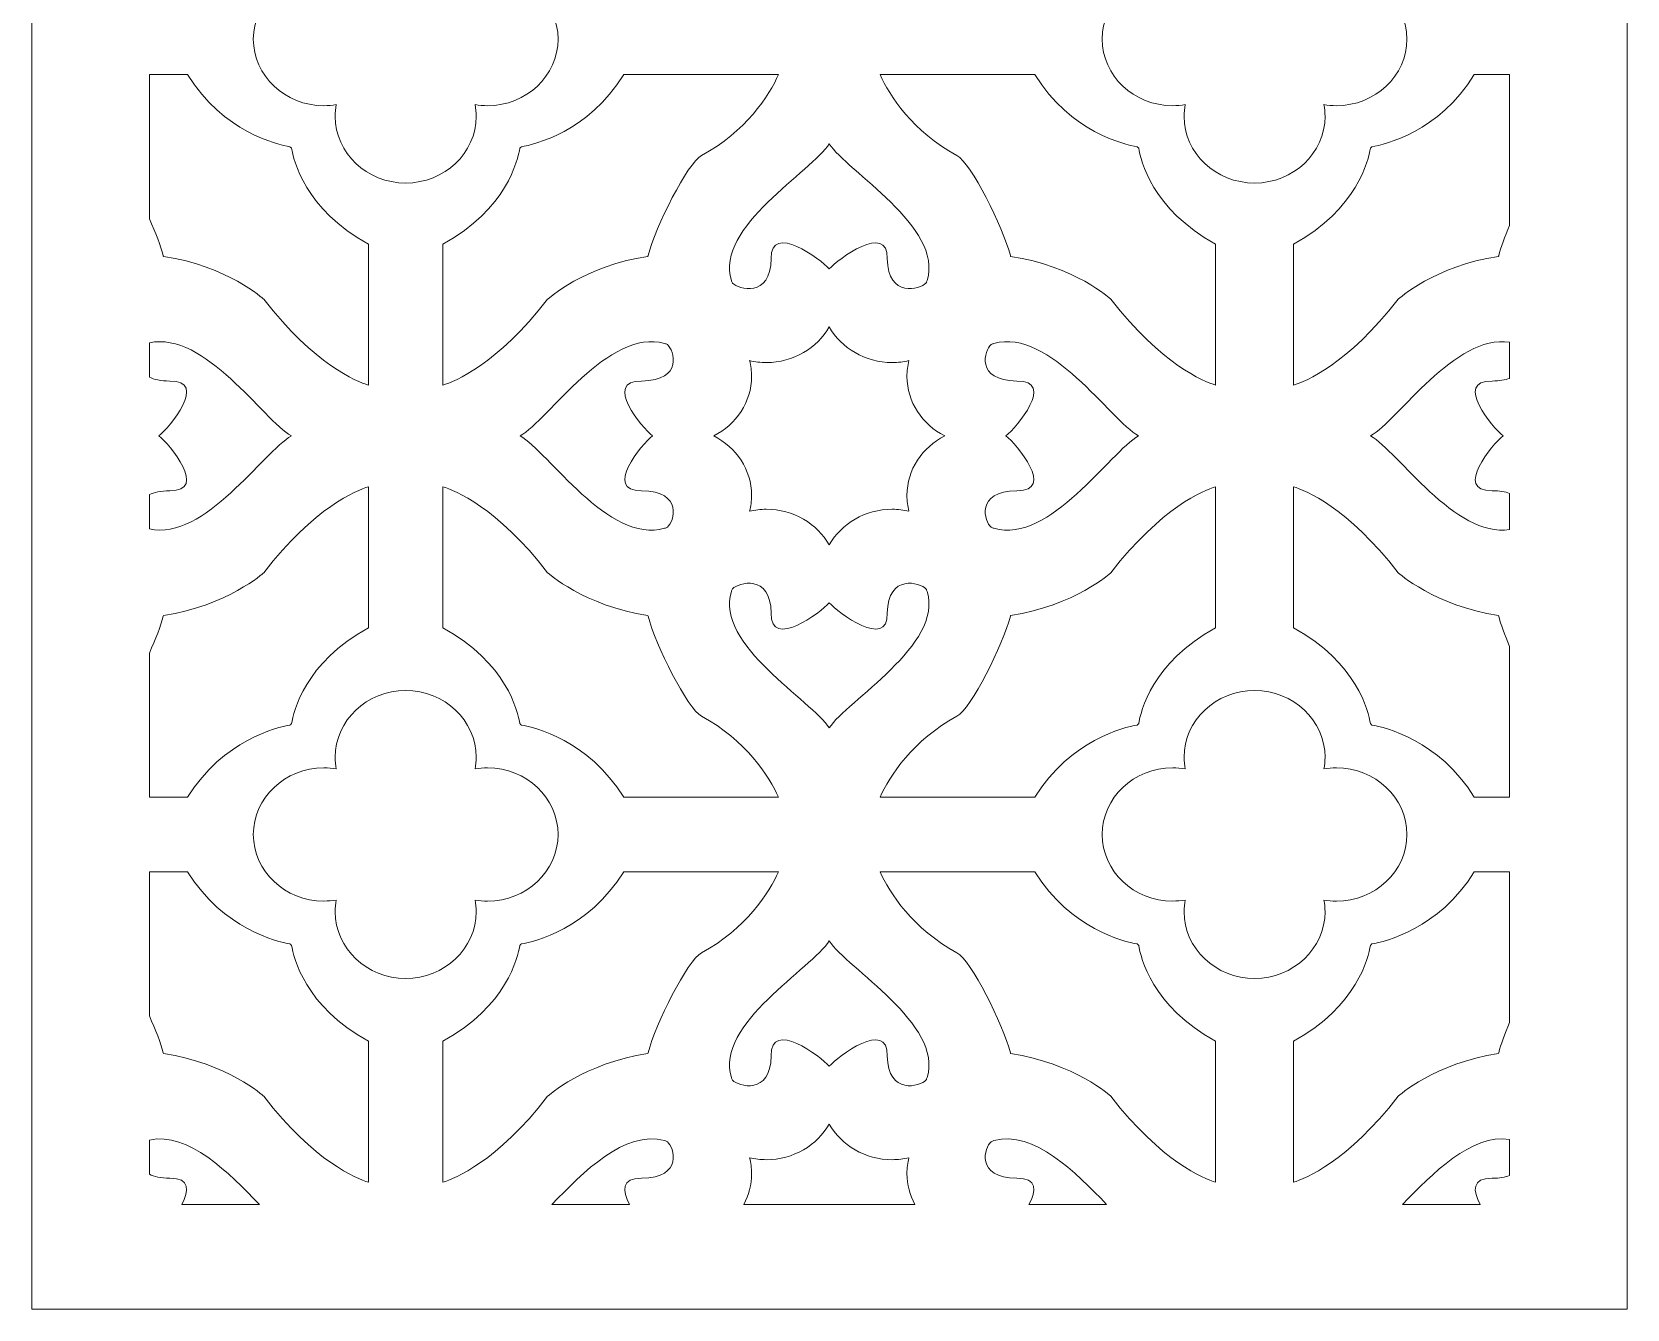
# Model space of a CAD drawing. Header units: centimetres. Extents: x -15.3 to -1.9, y -2.4 to 9.5.
# Drawn here: x -15.29 to -8.82, y -2.4 to 2.78 of the extents above; entities that cross this region are included whole.
import ezdxf

# ---------------------------------------------------------------- set-up
doc = ezdxf.new("R2010")
doc.units = ezdxf.units.CM
doc.header["$MEASUREMENT"] = 0
doc.layers.add('layer 1', color=7, linetype='Continuous')

msp = doc.modelspace()

# ---------------------------------------------------------------- linework, layer by layer
at = {"layer": 'layer 1', "lineweight": 9}
for points, knots in [([(-15.29341, 9.5), (-15.29341, 9.5), (-8.81893, 9.5), (-8.81893, 9.5), (-8.81893, 9.5), (-8.81893, 9.5), (-8.81893, 4.13883), (-8.81893, 4.13883), (-8.81893, 4.13883), (-8.81893, 4.13883), (-8.81893, -2.40221), (-8.81893, -2.40221), (-8.81893, -2.40221), (-8.81893, -2.40221), (-15.29341, -2.40221), (-15.29341, -2.40221), (-15.29341, -2.40221), (-15.29341, -2.40221), (-15.29341, 4.13883), (-15.29341, 4.13883), (-15.29341, 4.13883), (-15.29341, 4.13883), (-15.29341, 9.5), (-15.29341, 9.5)], [0, 0, 0, 0, 0.1428571, 0.1428571, 0.1428571, 0.1428571, 0.2857143, 0.2857143, 0.2857143, 0.2857143, 0.4285714, 0.4285714, 0.4285714, 0.4285714, 0.5714286, 0.5714286, 0.5714286, 0.5714286, 0.7142857, 0.7142857, 0.7142857, 0.7142857, 1, 1, 1, 1]), ([(-13.15785, 2.75487), (-13.15785, 2.60596), (-13.28638, 2.48451), (-13.44397, 2.48451), (-13.44397, 2.48451), (-13.46126, 2.48451), (-13.47821, 2.48598), (-13.49467, 2.48877), (-13.49467, 2.48877), (-13.4917, 2.47322), (-13.49016, 2.45721), (-13.49016, 2.44088), (-13.49016, 2.44088), (-13.49015, 2.29196), (-13.61869, 2.17051), (-13.77628, 2.1705), (-13.77628, 2.1705), (-13.93387, 2.1705), (-14.0624, 2.29196), (-14.0624, 2.44087), (-14.0624, 2.44087), (-14.0624, 2.45721), (-14.06085, 2.47322), (-14.05789, 2.48878), (-14.05789, 2.48878), (-14.07435, 2.48598), (-14.09129, 2.48451), (-14.10859, 2.48451), (-14.10859, 2.48451), (-14.26619, 2.48451), (-14.39472, 2.60595), (-14.39472, 2.75487), (-14.39472, 2.75487), (-14.39472, 2.90377), (-14.26619, 3.02523), (-14.1086, 3.02523), (-14.1086, 3.02523), (-14.09129, 3.02523), (-14.07435, 3.02376), (-14.05789, 3.02095), (-14.05789, 3.02095), (-14.06085, 3.0365), (-14.0624, 3.05252), (-14.0624, 3.06886), (-14.0624, 3.06886), (-14.0624, 3.21777), (-13.93387, 3.33922), (-13.77628, 3.33922), (-13.77628, 3.33922), (-13.61869, 3.33922), (-13.49015, 3.21777), (-13.49015, 3.06886), (-13.49015, 3.06886), (-13.49015, 3.05252), (-13.4917, 3.0365), (-13.49467, 3.02095), (-13.49467, 3.02095), (-13.47821, 3.02376), (-13.46127, 3.02523), (-13.44398, 3.02523), (-13.44398, 3.02523), (-13.28638, 3.02522), (-13.15785, 2.90377), (-13.15785, 2.75487)], [0, 0, 0, 0, 0.0588235, 0.0588235, 0.0588235, 0.0588235, 0.1176471, 0.1176471, 0.1176471, 0.1176471, 0.1764706, 0.1764706, 0.1764706, 0.1764706, 0.2352941, 0.2352941, 0.2352941, 0.2352941, 0.2941176, 0.2941176, 0.2941176, 0.2941176, 0.3529412, 0.3529412, 0.3529412, 0.3529412, 0.4117647, 0.4117647, 0.4117647, 0.4117647, 0.4705882, 0.4705882, 0.4705882, 0.4705882, 0.5294118, 0.5294118, 0.5294118, 0.5294118, 0.5882353, 0.5882353, 0.5882353, 0.5882353, 0.6470588, 0.6470588, 0.6470588, 0.6470588, 0.7058824, 0.7058824, 0.7058824, 0.7058824, 0.7647059, 0.7647059, 0.7647059, 0.7647059, 0.8235294, 0.8235294, 0.8235294, 0.8235294, 0.8823529, 0.8823529, 0.8823529, 0.8823529, 1, 1, 1, 1]), ([(-9.71256, 2.75487), (-9.71256, 2.60596), (-9.8411, 2.48451), (-9.9987, 2.48451), (-9.9987, 2.48451), (-10.01599, 2.48451), (-10.03293, 2.48598), (-10.04939, 2.48877), (-10.04939, 2.48877), (-10.04643, 2.47322), (-10.04488, 2.45721), (-10.04488, 2.44088), (-10.04488, 2.44088), (-10.04488, 2.29196), (-10.17341, 2.17051), (-10.33099, 2.1705), (-10.33099, 2.1705), (-10.4886, 2.1705), (-10.61713, 2.29196), (-10.61713, 2.44087), (-10.61713, 2.44087), (-10.61713, 2.45721), (-10.61557, 2.47322), (-10.61261, 2.48878), (-10.61261, 2.48878), (-10.62907, 2.48598), (-10.64602, 2.48451), (-10.66331, 2.48451), (-10.66331, 2.48451), (-10.82091, 2.48451), (-10.94944, 2.60595), (-10.94944, 2.75487), (-10.94944, 2.75487), (-10.94944, 2.90377), (-10.82091, 3.02523), (-10.66332, 3.02523), (-10.66332, 3.02523), (-10.64602, 3.02523), (-10.62907, 3.02376), (-10.61261, 3.02095), (-10.61261, 3.02095), (-10.61557, 3.0365), (-10.61713, 3.05252), (-10.61713, 3.06886), (-10.61713, 3.06886), (-10.61713, 3.21777), (-10.4886, 3.33922), (-10.33099, 3.33922), (-10.33099, 3.33922), (-10.17341, 3.33922), (-10.04487, 3.21777), (-10.04487, 3.06886), (-10.04487, 3.06886), (-10.04487, 3.05252), (-10.04643, 3.0365), (-10.04939, 3.02095), (-10.04939, 3.02095), (-10.03293, 3.02376), (-10.01599, 3.02523), (-9.9987, 3.02523), (-9.9987, 3.02523), (-9.8411, 3.02522), (-9.71256, 2.90377), (-9.71256, 2.75487)], [0, 0, 0, 0, 0.0588235, 0.0588235, 0.0588235, 0.0588235, 0.1176471, 0.1176471, 0.1176471, 0.1176471, 0.1764706, 0.1764706, 0.1764706, 0.1764706, 0.2352941, 0.2352941, 0.2352941, 0.2352941, 0.2941176, 0.2941176, 0.2941176, 0.2941176, 0.3529412, 0.3529412, 0.3529412, 0.3529412, 0.4117647, 0.4117647, 0.4117647, 0.4117647, 0.4705882, 0.4705882, 0.4705882, 0.4705882, 0.5294118, 0.5294118, 0.5294118, 0.5294118, 0.5882353, 0.5882353, 0.5882353, 0.5882353, 0.6470588, 0.6470588, 0.6470588, 0.6470588, 0.7058824, 0.7058824, 0.7058824, 0.7058824, 0.7647059, 0.7647059, 0.7647059, 0.7647059, 0.8235294, 0.8235294, 0.8235294, 0.8235294, 0.8823529, 0.8823529, 0.8823529, 0.8823529, 1, 1, 1, 1]), ([(-14.24087, 2.31326), (-14.24087, 2.31326), (-14.23942, 2.31193), (-14.23942, 2.31193), (-14.23942, 2.31193), (-14.23194, 2.26428), (-14.18579, 2.0639), (-13.92758, 1.92253), (-13.92758, 1.92253), (-13.92758, 1.92253), (-13.92758, 1.35008), (-13.92758, 1.35008), (-13.92758, 1.35008), (-13.97535, 1.36462), (-14.1458, 1.43227), (-14.35244, 1.69897), (-14.35244, 1.69897), (-14.35244, 1.69897), (-14.50031, 1.83393), (-14.75919, 1.87248), (-14.75919, 1.87248), (-14.7592, 1.87246), (-14.75955, 1.87349), (-14.76016, 1.87537), (-14.76016, 1.87537), (-14.76021, 1.87549), (-14.76024, 1.87557), (-14.76027, 1.8757), (-14.76027, 1.8757), (-14.77019, 1.91446), (-14.79111, 1.969), (-14.81675, 2.02565), (-14.81675, 2.02565), (-14.81675, 2.02565), (-14.81675, 2.6108), (-14.81675, 2.6108), (-14.81675, 2.6108), (-14.81675, 2.6108), (-14.66135, 2.6108), (-14.66135, 2.6108), (-14.66135, 2.6108), (-14.5162, 2.37695), (-14.29823, 2.3268), (-14.24596, 2.31791), (-14.24596, 2.31791), (-14.24596, 2.31791), (-14.24265, 2.31488), (-14.24265, 2.31488), (-14.24265, 2.31488), (-14.24265, 2.31488), (-14.24087, 2.31326), (-14.24087, 2.31326)], [0, 0, 0, 0, 0.0714286, 0.0714286, 0.0714286, 0.0714286, 0.1428571, 0.1428571, 0.1428571, 0.1428571, 0.2142857, 0.2142857, 0.2142857, 0.2142857, 0.2857143, 0.2857143, 0.2857143, 0.2857143, 0.3571429, 0.3571429, 0.3571429, 0.3571429, 0.4285714, 0.4285714, 0.4285714, 0.4285714, 0.5, 0.5, 0.5, 0.5, 0.5714286, 0.5714286, 0.5714286, 0.5714286, 0.6428571, 0.6428571, 0.6428571, 0.6428571, 0.7142857, 0.7142857, 0.7142857, 0.7142857, 0.7857143, 0.7857143, 0.7857143, 0.7857143, 0.8571429, 0.8571429, 0.8571429, 0.8571429, 1, 1, 1, 1]), ([(-13.3117, 2.31326), (-13.3117, 2.31326), (-13.31314, 2.31193), (-13.31314, 2.31193), (-13.31314, 2.31193), (-13.32062, 2.26428), (-13.36678, 2.0639), (-13.62499, 1.92253), (-13.62499, 1.92253), (-13.62499, 1.92253), (-13.62499, 1.35008), (-13.62499, 1.35008), (-13.62499, 1.35008), (-13.57721, 1.36462), (-13.40676, 1.43227), (-13.20012, 1.69897), (-13.20012, 1.69897), (-13.20012, 1.69897), (-13.05226, 1.83393), (-12.79336, 1.87248), (-12.79336, 1.87248), (-12.79335, 1.87246), (-12.79301, 1.87349), (-12.7924, 1.87537), (-12.7924, 1.87537), (-12.79236, 1.87549), (-12.79233, 1.87557), (-12.79229, 1.8757), (-12.79229, 1.8757), (-12.76245, 1.99234), (-12.6329, 2.25171), (-12.57517, 2.2822), (-12.57517, 2.2822), (-12.3982, 2.37691), (-12.29996, 2.52717), (-12.26334, 2.6108), (-12.26334, 2.6108), (-12.26334, 2.6108), (-12.89122, 2.6108), (-12.89122, 2.6108), (-12.89122, 2.6108), (-13.03636, 2.37695), (-13.25433, 2.3268), (-13.3066, 2.31791), (-13.3066, 2.31791), (-13.3066, 2.31791), (-13.30992, 2.31488), (-13.30992, 2.31488), (-13.30992, 2.31488), (-13.30992, 2.31488), (-13.3117, 2.31326), (-13.3117, 2.31326)], [0, 0, 0, 0, 0.0714286, 0.0714286, 0.0714286, 0.0714286, 0.1428571, 0.1428571, 0.1428571, 0.1428571, 0.2142857, 0.2142857, 0.2142857, 0.2142857, 0.2857143, 0.2857143, 0.2857143, 0.2857143, 0.3571429, 0.3571429, 0.3571429, 0.3571429, 0.4285714, 0.4285714, 0.4285714, 0.4285714, 0.5, 0.5, 0.5, 0.5, 0.5714286, 0.5714286, 0.5714286, 0.5714286, 0.6428571, 0.6428571, 0.6428571, 0.6428571, 0.7142857, 0.7142857, 0.7142857, 0.7142857, 0.7857143, 0.7857143, 0.7857143, 0.7857143, 0.8571429, 0.8571429, 0.8571429, 0.8571429, 1, 1, 1, 1]), ([(-10.80254, 2.31326), (-10.80254, 2.31326), (-10.8011, 2.31193), (-10.8011, 2.31193), (-10.8011, 2.31193), (-10.79362, 2.26428), (-10.74746, 2.0639), (-10.48924, 1.92253), (-10.48924, 1.92253), (-10.48924, 1.92253), (-10.48924, 1.35008), (-10.48924, 1.35008), (-10.48924, 1.35008), (-10.53702, 1.36462), (-10.70747, 1.43226), (-10.91412, 1.69897), (-10.91412, 1.69897), (-10.91412, 1.69897), (-11.06197, 1.83393), (-11.32088, 1.87248), (-11.32088, 1.87248), (-11.32089, 1.87246), (-11.32123, 1.87349), (-11.32185, 1.87537), (-11.32185, 1.87537), (-11.32188, 1.87549), (-11.32191, 1.87557), (-11.32195, 1.8757), (-11.32195, 1.8757), (-11.35178, 1.99234), (-11.48134, 2.25171), (-11.53907, 2.2822), (-11.53907, 2.2822), (-11.71603, 2.37691), (-11.81428, 2.52717), (-11.8509, 2.6108), (-11.8509, 2.6108), (-11.8509, 2.6108), (-11.22302, 2.6108), (-11.22302, 2.6108), (-11.22302, 2.6108), (-11.07787, 2.37695), (-10.8599, 2.3268), (-10.80764, 2.31791), (-10.80764, 2.31791), (-10.80764, 2.31791), (-10.80432, 2.31488), (-10.80432, 2.31488), (-10.80432, 2.31488), (-10.80432, 2.31488), (-10.80254, 2.31326), (-10.80254, 2.31326)], [0, 0, 0, 0, 0.0714286, 0.0714286, 0.0714286, 0.0714286, 0.1428571, 0.1428571, 0.1428571, 0.1428571, 0.2142857, 0.2142857, 0.2142857, 0.2142857, 0.2857143, 0.2857143, 0.2857143, 0.2857143, 0.3571429, 0.3571429, 0.3571429, 0.3571429, 0.4285714, 0.4285714, 0.4285714, 0.4285714, 0.5, 0.5, 0.5, 0.5, 0.5714286, 0.5714286, 0.5714286, 0.5714286, 0.6428571, 0.6428571, 0.6428571, 0.6428571, 0.7142857, 0.7142857, 0.7142857, 0.7142857, 0.7857143, 0.7857143, 0.7857143, 0.7857143, 0.8571429, 0.8571429, 0.8571429, 0.8571429, 1, 1, 1, 1]), ([(-9.85944, 2.31326), (-9.85944, 2.31326), (-9.86089, 2.31193), (-9.86089, 2.31193), (-9.86089, 2.31193), (-9.86837, 2.26428), (-9.91453, 2.0639), (-10.17274, 1.92253), (-10.17274, 1.92253), (-10.17274, 1.92253), (-10.17274, 1.35008), (-10.17274, 1.35008), (-10.17274, 1.35008), (-10.12496, 1.36462), (-9.95451, 1.43227), (-9.74787, 1.69897), (-9.74787, 1.69897), (-9.74787, 1.69897), (-9.60001, 1.83393), (-9.34112, 1.87248), (-9.34112, 1.87248), (-9.3411, 1.87246), (-9.34076, 1.87349), (-9.34014, 1.87537), (-9.34014, 1.87537), (-9.34011, 1.87549), (-9.34007, 1.87557), (-9.34004, 1.8757), (-9.34004, 1.8757), (-9.33172, 1.9082), (-9.31566, 1.95184), (-9.29557, 1.99849), (-9.29557, 1.99849), (-9.29557, 1.99849), (-9.29557, 2.6108), (-9.29557, 2.6108), (-9.29557, 2.6108), (-9.29557, 2.6108), (-9.43897, 2.6108), (-9.43897, 2.6108), (-9.43897, 2.6108), (-9.58411, 2.37695), (-9.80209, 2.3268), (-9.85436, 2.31791), (-9.85436, 2.31791), (-9.85436, 2.31791), (-9.85767, 2.31488), (-9.85767, 2.31488), (-9.85767, 2.31488), (-9.85767, 2.31488), (-9.85944, 2.31326), (-9.85944, 2.31326)], [0, 0, 0, 0, 0.0714286, 0.0714286, 0.0714286, 0.0714286, 0.1428571, 0.1428571, 0.1428571, 0.1428571, 0.2142857, 0.2142857, 0.2142857, 0.2142857, 0.2857143, 0.2857143, 0.2857143, 0.2857143, 0.3571429, 0.3571429, 0.3571429, 0.3571429, 0.4285714, 0.4285714, 0.4285714, 0.4285714, 0.5, 0.5, 0.5, 0.5, 0.5714286, 0.5714286, 0.5714286, 0.5714286, 0.6428571, 0.6428571, 0.6428571, 0.6428571, 0.7142857, 0.7142857, 0.7142857, 0.7142857, 0.7857143, 0.7857143, 0.7857143, 0.7857143, 0.8571429, 0.8571429, 0.8571429, 0.8571429, 1, 1, 1, 1]), ([(-12.05712, 2.32963), (-12.1259, 2.22009), (-12.52184, 1.99129), (-12.45425, 1.77507), (-12.45425, 1.77507), (-12.45306, 1.77124), (-12.45225, 1.76747), (-12.44941, 1.76434), (-12.44941, 1.76434), (-12.42697, 1.7396), (-12.29468, 1.70141), (-12.2928, 1.86342), (-12.2928, 1.86342), (-12.2957, 2.01307), (-12.09136, 1.86088), (-12.05722, 1.82136), (-12.05722, 1.82136), (-12.05719, 1.8214), (-12.05716, 1.82143), (-12.05712, 1.82147), (-12.05712, 1.82147), (-12.05709, 1.82143), (-12.05705, 1.8214), (-12.05701, 1.82136), (-12.05701, 1.82136), (-12.02287, 1.86088), (-11.81854, 2.01307), (-11.82144, 1.86342), (-11.82144, 1.86342), (-11.81956, 1.70141), (-11.68728, 1.7396), (-11.66484, 1.76434), (-11.66484, 1.76434), (-11.66199, 1.76747), (-11.66119, 1.77124), (-11.65999, 1.77507), (-11.65999, 1.77507), (-11.5924, 1.99129), (-11.98835, 2.22009), (-12.05712, 2.32963)], [0, 0, 0, 0, 0.0909091, 0.0909091, 0.0909091, 0.0909091, 0.1818182, 0.1818182, 0.1818182, 0.1818182, 0.2727273, 0.2727273, 0.2727273, 0.2727273, 0.3636364, 0.3636364, 0.3636364, 0.3636364, 0.4545455, 0.4545455, 0.4545455, 0.4545455, 0.5454545, 0.5454545, 0.5454545, 0.5454545, 0.6363636, 0.6363636, 0.6363636, 0.6363636, 0.7272727, 0.7272727, 0.7272727, 0.7272727, 0.8181818, 0.8181818, 0.8181818, 0.8181818, 1, 1, 1, 1]), ([(-14.24024, 1.14358), (-14.35441, 1.07958), (-14.59104, 0.71571), (-14.81675, 0.76576), (-14.81675, 0.76576), (-14.81675, 0.76576), (-14.81675, 0.90506), (-14.81675, 0.90506), (-14.81675, 0.90506), (-14.79726, 0.91449), (-14.77032, 0.92052), (-14.73364, 0.92089), (-14.73364, 0.92089), (-14.57525, 0.91816), (-14.73633, 1.11122), (-14.77813, 1.14349), (-14.77813, 1.14349), (-14.77811, 1.14352), (-14.77808, 1.14358), (-14.77802, 1.14359), (-14.77802, 1.14359), (-14.77808, 1.14361), (-14.77811, 1.14367), (-14.77813, 1.14369), (-14.77813, 1.14369), (-14.73633, 1.17595), (-14.57525, 1.36902), (-14.73364, 1.36628), (-14.73364, 1.36628), (-14.77032, 1.36667), (-14.79726, 1.3727), (-14.81675, 1.38214), (-14.81675, 1.38214), (-14.81675, 1.38214), (-14.81675, 1.52143), (-14.81675, 1.52143), (-14.81675, 1.52143), (-14.59104, 1.57148), (-14.35438, 1.2076), (-14.24024, 1.14358)], [0, 0, 0, 0, 0.0909091, 0.0909091, 0.0909091, 0.0909091, 0.1818182, 0.1818182, 0.1818182, 0.1818182, 0.2727273, 0.2727273, 0.2727273, 0.2727273, 0.3636364, 0.3636364, 0.3636364, 0.3636364, 0.4545455, 0.4545455, 0.4545455, 0.4545455, 0.5454545, 0.5454545, 0.5454545, 0.5454545, 0.6363636, 0.6363636, 0.6363636, 0.6363636, 0.7272727, 0.7272727, 0.7272727, 0.7272727, 0.8181818, 0.8181818, 0.8181818, 0.8181818, 1, 1, 1, 1]), ([(-13.31233, 1.14359), (-13.19641, 1.0786), (-12.95426, 0.70447), (-12.72543, 0.76834), (-12.72543, 0.76834), (-12.72138, 0.76947), (-12.71739, 0.77023), (-12.71408, 0.77292), (-12.71408, 0.77292), (-12.6879, 0.79413), (-12.64747, 0.91913), (-12.81893, 0.9209), (-12.81893, 0.9209), (-12.97731, 0.91816), (-12.81624, 1.11123), (-12.77442, 1.14349), (-12.77442, 1.14349), (-12.77446, 1.14353), (-12.7745, 1.14356), (-12.77454, 1.14359), (-12.77454, 1.14359), (-12.7745, 1.14363), (-12.77446, 1.14366), (-12.77442, 1.14369), (-12.77442, 1.14369), (-12.81624, 1.17595), (-12.97731, 1.36902), (-12.81893, 1.36628), (-12.81893, 1.36628), (-12.64747, 1.36805), (-12.6879, 1.49305), (-12.71408, 1.51426), (-12.71408, 1.51426), (-12.71739, 1.51694), (-12.72138, 1.51771), (-12.72543, 1.51884), (-12.72543, 1.51884), (-12.95426, 1.5827), (-13.19641, 1.20857), (-13.31233, 1.14359)], [0, 0, 0, 0, 0.0909091, 0.0909091, 0.0909091, 0.0909091, 0.1818182, 0.1818182, 0.1818182, 0.1818182, 0.2727273, 0.2727273, 0.2727273, 0.2727273, 0.3636364, 0.3636364, 0.3636364, 0.3636364, 0.4545455, 0.4545455, 0.4545455, 0.4545455, 0.5454545, 0.5454545, 0.5454545, 0.5454545, 0.6363636, 0.6363636, 0.6363636, 0.6363636, 0.7272727, 0.7272727, 0.7272727, 0.7272727, 0.8181818, 0.8181818, 0.8181818, 0.8181818, 1, 1, 1, 1]), ([(-11.58852, 1.14359), (-11.67959, 1.18985), (-11.74176, 1.28079), (-11.74176, 1.38502), (-11.74176, 1.38502), (-11.74176, 1.40711), (-11.73893, 1.42861), (-11.73367, 1.44921), (-11.73367, 1.44921), (-11.75547, 1.44423), (-11.77823, 1.44158), (-11.80161, 1.44158), (-11.80161, 1.44158), (-11.91192, 1.44158), (-12.00814, 1.5003), (-12.05712, 1.58635), (-12.05712, 1.58635), (-12.10608, 1.5003), (-12.20233, 1.44158), (-12.31263, 1.44158), (-12.31263, 1.44158), (-12.33601, 1.44158), (-12.35878, 1.44423), (-12.38058, 1.44921), (-12.38058, 1.44921), (-12.37531, 1.42861), (-12.37249, 1.40711), (-12.37249, 1.38502), (-12.37249, 1.38502), (-12.37249, 1.28079), (-12.43465, 1.18986), (-12.52572, 1.14359), (-12.52572, 1.14359), (-12.43465, 1.09732), (-12.37249, 1.00639), (-12.37249, 0.90217), (-12.37249, 0.90217), (-12.37249, 0.88007), (-12.3753, 0.85857), (-12.38056, 0.83797), (-12.38056, 0.83797), (-12.35876, 0.84295), (-12.33601, 0.84561), (-12.31262, 0.84561), (-12.31262, 0.84561), (-12.20233, 0.84561), (-12.10608, 0.78688), (-12.05712, 0.70083), (-12.05712, 0.70083), (-12.00814, 0.78688), (-11.91192, 0.84561), (-11.80161, 0.84561), (-11.80161, 0.84561), (-11.77823, 0.84561), (-11.75547, 0.84295), (-11.73367, 0.83797), (-11.73367, 0.83797), (-11.73893, 0.85858), (-11.74175, 0.88008), (-11.74175, 0.90217), (-11.74175, 0.90217), (-11.74175, 1.00639), (-11.67959, 1.09732), (-11.58852, 1.14359)], [0, 0, 0, 0, 0.0588235, 0.0588235, 0.0588235, 0.0588235, 0.1176471, 0.1176471, 0.1176471, 0.1176471, 0.1764706, 0.1764706, 0.1764706, 0.1764706, 0.2352941, 0.2352941, 0.2352941, 0.2352941, 0.2941176, 0.2941176, 0.2941176, 0.2941176, 0.3529412, 0.3529412, 0.3529412, 0.3529412, 0.4117647, 0.4117647, 0.4117647, 0.4117647, 0.4705882, 0.4705882, 0.4705882, 0.4705882, 0.5294118, 0.5294118, 0.5294118, 0.5294118, 0.5882353, 0.5882353, 0.5882353, 0.5882353, 0.6470588, 0.6470588, 0.6470588, 0.6470588, 0.7058824, 0.7058824, 0.7058824, 0.7058824, 0.7647059, 0.7647059, 0.7647059, 0.7647059, 0.8235294, 0.8235294, 0.8235294, 0.8235294, 0.8823529, 0.8823529, 0.8823529, 0.8823529, 1, 1, 1, 1]), ([(-10.80191, 1.14359), (-10.91783, 1.0786), (-11.15998, 0.70447), (-11.38881, 0.76834), (-11.38881, 0.76834), (-11.39287, 0.76947), (-11.39685, 0.77023), (-11.40017, 0.77292), (-11.40017, 0.77292), (-11.42635, 0.79413), (-11.46677, 0.91913), (-11.29531, 0.9209), (-11.29531, 0.9209), (-11.13693, 0.91816), (-11.298, 1.11123), (-11.33982, 1.14349), (-11.33982, 1.14349), (-11.33978, 1.14353), (-11.33974, 1.14356), (-11.33971, 1.14359), (-11.33971, 1.14359), (-11.33974, 1.14363), (-11.33978, 1.14366), (-11.33982, 1.14369), (-11.33982, 1.14369), (-11.298, 1.17595), (-11.13693, 1.36902), (-11.29531, 1.36628), (-11.29531, 1.36628), (-11.46677, 1.36805), (-11.42635, 1.49305), (-11.40017, 1.51426), (-11.40017, 1.51426), (-11.39685, 1.51694), (-11.39287, 1.51771), (-11.38881, 1.51884), (-11.38881, 1.51884), (-11.15998, 1.5827), (-10.91783, 1.20857), (-10.80191, 1.14359)], [0, 0, 0, 0, 0.0909091, 0.0909091, 0.0909091, 0.0909091, 0.1818182, 0.1818182, 0.1818182, 0.1818182, 0.2727273, 0.2727273, 0.2727273, 0.2727273, 0.3636364, 0.3636364, 0.3636364, 0.3636364, 0.4545455, 0.4545455, 0.4545455, 0.4545455, 0.5454545, 0.5454545, 0.5454545, 0.5454545, 0.6363636, 0.6363636, 0.6363636, 0.6363636, 0.7272727, 0.7272727, 0.7272727, 0.7272727, 0.8181818, 0.8181818, 0.8181818, 0.8181818, 1, 1, 1, 1]), ([(-9.86008, 1.14358), (-9.74792, 1.08071), (-9.51763, 0.72855), (-9.29557, 0.76353), (-9.29557, 0.76353), (-9.29557, 0.76353), (-9.29557, 0.91008), (-9.29557, 0.91008), (-9.29557, 0.91008), (-9.31371, 0.91659), (-9.33701, 0.92058), (-9.36667, 0.92089), (-9.36667, 0.92089), (-9.52506, 0.91816), (-9.36398, 1.11122), (-9.32218, 1.14349), (-9.32218, 1.14349), (-9.3222, 1.14352), (-9.32224, 1.14358), (-9.32229, 1.14359), (-9.32229, 1.14359), (-9.32224, 1.14361), (-9.3222, 1.14367), (-9.32218, 1.14369), (-9.32218, 1.14369), (-9.36398, 1.17595), (-9.52506, 1.36902), (-9.36667, 1.36628), (-9.36667, 1.36628), (-9.33701, 1.36659), (-9.31371, 1.37061), (-9.29557, 1.37713), (-9.29557, 1.37713), (-9.29557, 1.37713), (-9.29557, 1.52368), (-9.29557, 1.52368), (-9.29557, 1.52368), (-9.51763, 1.55865), (-9.74794, 1.20646), (-9.86008, 1.14358)], [0, 0, 0, 0, 0.0909091, 0.0909091, 0.0909091, 0.0909091, 0.1818182, 0.1818182, 0.1818182, 0.1818182, 0.2727273, 0.2727273, 0.2727273, 0.2727273, 0.3636364, 0.3636364, 0.3636364, 0.3636364, 0.4545455, 0.4545455, 0.4545455, 0.4545455, 0.5454545, 0.5454545, 0.5454545, 0.5454545, 0.6363636, 0.6363636, 0.6363636, 0.6363636, 0.7272727, 0.7272727, 0.7272727, 0.7272727, 0.8181818, 0.8181818, 0.8181818, 0.8181818, 1, 1, 1, 1]), ([(-14.24087, -0.02608), (-14.24087, -0.02608), (-14.23942, -0.02477), (-14.23942, -0.02477), (-14.23942, -0.02477), (-14.23194, 0.02289), (-14.18579, 0.22327), (-13.92758, 0.36464), (-13.92758, 0.36464), (-13.92758, 0.36464), (-13.92758, 0.93709), (-13.92758, 0.93709), (-13.92758, 0.93709), (-13.97535, 0.92255), (-14.1458, 0.85491), (-14.35244, 0.5882), (-14.35244, 0.5882), (-14.35244, 0.5882), (-14.50031, 0.45325), (-14.75919, 0.4147), (-14.75919, 0.4147), (-14.7592, 0.41471), (-14.75955, 0.41368), (-14.76016, 0.41181), (-14.76016, 0.41181), (-14.76021, 0.41169), (-14.76024, 0.4116), (-14.76027, 0.41148), (-14.76027, 0.41148), (-14.77019, 0.37272), (-14.79111, 0.3182), (-14.81675, 0.26155), (-14.81675, 0.26155), (-14.81675, 0.26155), (-14.81675, -0.32364), (-14.81675, -0.32364), (-14.81675, -0.32364), (-14.81675, -0.32364), (-14.66135, -0.32364), (-14.66135, -0.32364), (-14.66135, -0.32364), (-14.5162, -0.08977), (-14.29823, -0.03962), (-14.24596, -0.03074), (-14.24596, -0.03074), (-14.24596, -0.03074), (-14.24265, -0.02771), (-14.24265, -0.02771), (-14.24265, -0.02771), (-14.24265, -0.02771), (-14.24087, -0.02608), (-14.24087, -0.02608)], [0, 0, 0, 0, 0.0714286, 0.0714286, 0.0714286, 0.0714286, 0.1428571, 0.1428571, 0.1428571, 0.1428571, 0.2142857, 0.2142857, 0.2142857, 0.2142857, 0.2857143, 0.2857143, 0.2857143, 0.2857143, 0.3571429, 0.3571429, 0.3571429, 0.3571429, 0.4285714, 0.4285714, 0.4285714, 0.4285714, 0.5, 0.5, 0.5, 0.5, 0.5714286, 0.5714286, 0.5714286, 0.5714286, 0.6428571, 0.6428571, 0.6428571, 0.6428571, 0.7142857, 0.7142857, 0.7142857, 0.7142857, 0.7857143, 0.7857143, 0.7857143, 0.7857143, 0.8571429, 0.8571429, 0.8571429, 0.8571429, 1, 1, 1, 1]), ([(-13.3117, -0.02608), (-13.3117, -0.02608), (-13.31314, -0.02477), (-13.31314, -0.02477), (-13.31314, -0.02477), (-13.32062, 0.02289), (-13.36678, 0.22327), (-13.62499, 0.36464), (-13.62499, 0.36464), (-13.62499, 0.36464), (-13.62499, 0.93709), (-13.62499, 0.93709), (-13.62499, 0.93709), (-13.57721, 0.92255), (-13.40676, 0.85491), (-13.20012, 0.5882), (-13.20012, 0.5882), (-13.20012, 0.5882), (-13.05226, 0.45325), (-12.79336, 0.4147), (-12.79336, 0.4147), (-12.79335, 0.41471), (-12.79301, 0.41368), (-12.7924, 0.41181), (-12.7924, 0.41181), (-12.79236, 0.41169), (-12.79233, 0.4116), (-12.79229, 0.41148), (-12.79229, 0.41148), (-12.76245, 0.29484), (-12.6329, 0.03546), (-12.57517, 0.00498), (-12.57517, 0.00498), (-12.3982, -0.08974), (-12.29996, -0.23999), (-12.26334, -0.32364), (-12.26334, -0.32364), (-12.26334, -0.32364), (-12.89122, -0.32364), (-12.89122, -0.32364), (-12.89122, -0.32364), (-13.03636, -0.08977), (-13.25433, -0.03962), (-13.3066, -0.03074), (-13.3066, -0.03074), (-13.3066, -0.03074), (-13.30992, -0.02771), (-13.30992, -0.02771), (-13.30992, -0.02771), (-13.30992, -0.02771), (-13.3117, -0.02608), (-13.3117, -0.02608)], [0, 0, 0, 0, 0.0714286, 0.0714286, 0.0714286, 0.0714286, 0.1428571, 0.1428571, 0.1428571, 0.1428571, 0.2142857, 0.2142857, 0.2142857, 0.2142857, 0.2857143, 0.2857143, 0.2857143, 0.2857143, 0.3571429, 0.3571429, 0.3571429, 0.3571429, 0.4285714, 0.4285714, 0.4285714, 0.4285714, 0.5, 0.5, 0.5, 0.5, 0.5714286, 0.5714286, 0.5714286, 0.5714286, 0.6428571, 0.6428571, 0.6428571, 0.6428571, 0.7142857, 0.7142857, 0.7142857, 0.7142857, 0.7857143, 0.7857143, 0.7857143, 0.7857143, 0.8571429, 0.8571429, 0.8571429, 0.8571429, 1, 1, 1, 1]), ([(-10.80254, -0.02608), (-10.80254, -0.02608), (-10.8011, -0.02477), (-10.8011, -0.02477), (-10.8011, -0.02477), (-10.79362, 0.02289), (-10.74746, 0.22328), (-10.48924, 0.36464), (-10.48924, 0.36464), (-10.48924, 0.36464), (-10.48924, 0.93709), (-10.48924, 0.93709), (-10.48924, 0.93709), (-10.53702, 0.92256), (-10.70747, 0.85491), (-10.91412, 0.5882), (-10.91412, 0.5882), (-10.91412, 0.5882), (-11.06197, 0.45325), (-11.32088, 0.4147), (-11.32088, 0.4147), (-11.32089, 0.41471), (-11.32123, 0.41368), (-11.32185, 0.41181), (-11.32185, 0.41181), (-11.32188, 0.41169), (-11.32191, 0.4116), (-11.32195, 0.41148), (-11.32195, 0.41148), (-11.35178, 0.29484), (-11.48134, 0.03546), (-11.53907, 0.00498), (-11.53907, 0.00498), (-11.71604, -0.08974), (-11.81428, -0.23999), (-11.8509, -0.32364), (-11.8509, -0.32364), (-11.8509, -0.32364), (-11.22302, -0.32364), (-11.22302, -0.32364), (-11.22302, -0.32364), (-11.07787, -0.08977), (-10.8599, -0.03962), (-10.80764, -0.03074), (-10.80764, -0.03074), (-10.80764, -0.03074), (-10.80432, -0.02771), (-10.80432, -0.02771), (-10.80432, -0.02771), (-10.80432, -0.02771), (-10.80254, -0.02608), (-10.80254, -0.02608)], [0, 0, 0, 0, 0.0714286, 0.0714286, 0.0714286, 0.0714286, 0.1428571, 0.1428571, 0.1428571, 0.1428571, 0.2142857, 0.2142857, 0.2142857, 0.2142857, 0.2857143, 0.2857143, 0.2857143, 0.2857143, 0.3571429, 0.3571429, 0.3571429, 0.3571429, 0.4285714, 0.4285714, 0.4285714, 0.4285714, 0.5, 0.5, 0.5, 0.5, 0.5714286, 0.5714286, 0.5714286, 0.5714286, 0.6428571, 0.6428571, 0.6428571, 0.6428571, 0.7142857, 0.7142857, 0.7142857, 0.7142857, 0.7857143, 0.7857143, 0.7857143, 0.7857143, 0.8571429, 0.8571429, 0.8571429, 0.8571429, 1, 1, 1, 1]), ([(-9.85944, -0.02608), (-9.85944, -0.02608), (-9.86089, -0.02477), (-9.86089, -0.02477), (-9.86089, -0.02477), (-9.86837, 0.02289), (-9.91453, 0.22327), (-10.17274, 0.36464), (-10.17274, 0.36464), (-10.17274, 0.36464), (-10.17274, 0.93709), (-10.17274, 0.93709), (-10.17274, 0.93709), (-10.12496, 0.92255), (-9.95451, 0.85491), (-9.74787, 0.5882), (-9.74787, 0.5882), (-9.74787, 0.5882), (-9.60001, 0.45325), (-9.34112, 0.4147), (-9.34112, 0.4147), (-9.3411, 0.41471), (-9.34076, 0.41368), (-9.34014, 0.41181), (-9.34014, 0.41181), (-9.34011, 0.41169), (-9.34007, 0.4116), (-9.34004, 0.41148), (-9.34004, 0.41148), (-9.33172, 0.37897), (-9.31566, 0.33537), (-9.29557, 0.28873), (-9.29557, 0.28873), (-9.29557, 0.28873), (-9.29557, -0.32364), (-9.29557, -0.32364), (-9.29557, -0.32364), (-9.29557, -0.32364), (-9.43896, -0.32364), (-9.43896, -0.32364), (-9.43896, -0.32364), (-9.58411, -0.08977), (-9.80209, -0.03962), (-9.85436, -0.03074), (-9.85436, -0.03074), (-9.85436, -0.03074), (-9.85767, -0.02771), (-9.85767, -0.02771), (-9.85767, -0.02771), (-9.85767, -0.02771), (-9.85944, -0.02608), (-9.85944, -0.02608)], [0, 0, 0, 0, 0.0714286, 0.0714286, 0.0714286, 0.0714286, 0.1428571, 0.1428571, 0.1428571, 0.1428571, 0.2142857, 0.2142857, 0.2142857, 0.2142857, 0.2857143, 0.2857143, 0.2857143, 0.2857143, 0.3571429, 0.3571429, 0.3571429, 0.3571429, 0.4285714, 0.4285714, 0.4285714, 0.4285714, 0.5, 0.5, 0.5, 0.5, 0.5714286, 0.5714286, 0.5714286, 0.5714286, 0.6428571, 0.6428571, 0.6428571, 0.6428571, 0.7142857, 0.7142857, 0.7142857, 0.7142857, 0.7857143, 0.7857143, 0.7857143, 0.7857143, 0.8571429, 0.8571429, 0.8571429, 0.8571429, 1, 1, 1, 1]), ([(-12.05712, -0.04245), (-12.1259, 0.06708), (-12.52184, 0.29589), (-12.45425, 0.51211), (-12.45425, 0.51211), (-12.45306, 0.51594), (-12.45225, 0.5197), (-12.44941, 0.52284), (-12.44941, 0.52284), (-12.42697, 0.54757), (-12.29468, 0.58577), (-12.2928, 0.42376), (-12.2928, 0.42376), (-12.2957, 0.27411), (-12.09136, 0.4263), (-12.05722, 0.46582), (-12.05722, 0.46582), (-12.05719, 0.46579), (-12.05716, 0.46574), (-12.05712, 0.46571), (-12.05712, 0.46571), (-12.05709, 0.46574), (-12.05705, 0.46579), (-12.05701, 0.46582), (-12.05701, 0.46582), (-12.02287, 0.4263), (-11.81854, 0.27411), (-11.82144, 0.42376), (-11.82144, 0.42376), (-11.81956, 0.58577), (-11.68728, 0.54757), (-11.66484, 0.52284), (-11.66484, 0.52284), (-11.66199, 0.5197), (-11.66119, 0.51594), (-11.65999, 0.51211), (-11.65999, 0.51211), (-11.5924, 0.29589), (-11.98835, 0.06708), (-12.05712, -0.04245)], [0, 0, 0, 0, 0.0909091, 0.0909091, 0.0909091, 0.0909091, 0.1818182, 0.1818182, 0.1818182, 0.1818182, 0.2727273, 0.2727273, 0.2727273, 0.2727273, 0.3636364, 0.3636364, 0.3636364, 0.3636364, 0.4545455, 0.4545455, 0.4545455, 0.4545455, 0.5454545, 0.5454545, 0.5454545, 0.5454545, 0.6363636, 0.6363636, 0.6363636, 0.6363636, 0.7272727, 0.7272727, 0.7272727, 0.7272727, 0.8181818, 0.8181818, 0.8181818, 0.8181818, 1, 1, 1, 1]), ([(-13.15785, -0.47493), (-13.15785, -0.62382), (-13.28638, -0.74528), (-13.44397, -0.74528), (-13.44397, -0.74528), (-13.46126, -0.74528), (-13.47821, -0.74381), (-13.49467, -0.74101), (-13.49467, -0.74101), (-13.4917, -0.75657), (-13.49016, -0.77258), (-13.49016, -0.78891), (-13.49016, -0.78891), (-13.49015, -0.93783), (-13.61869, -1.05927), (-13.77628, -1.05928), (-13.77628, -1.05928), (-13.93387, -1.05927), (-14.0624, -0.93783), (-14.0624, -0.78892), (-14.0624, -0.78892), (-14.0624, -0.77258), (-14.06085, -0.75656), (-14.05789, -0.74101), (-14.05789, -0.74101), (-14.07435, -0.74381), (-14.09129, -0.74527), (-14.10859, -0.74527), (-14.10859, -0.74527), (-14.26619, -0.74528), (-14.39472, -0.62383), (-14.39472, -0.47493), (-14.39472, -0.47493), (-14.39472, -0.32601), (-14.26619, -0.20456), (-14.1086, -0.20456), (-14.1086, -0.20456), (-14.09129, -0.20456), (-14.07435, -0.20603), (-14.05789, -0.20883), (-14.05789, -0.20883), (-14.06085, -0.19328), (-14.0624, -0.17726), (-14.0624, -0.16093), (-14.0624, -0.16093), (-14.0624, -0.01202), (-13.93387, 0.10944), (-13.77628, 0.10944), (-13.77628, 0.10944), (-13.61869, 0.10944), (-13.49015, -0.01202), (-13.49015, -0.16092), (-13.49015, -0.16092), (-13.49015, -0.17726), (-13.4917, -0.19328), (-13.49467, -0.20883), (-13.49467, -0.20883), (-13.47821, -0.20603), (-13.46127, -0.20456), (-13.44398, -0.20456), (-13.44398, -0.20456), (-13.28638, -0.20457), (-13.15785, -0.32601), (-13.15785, -0.47493)], [0, 0, 0, 0, 0.0588235, 0.0588235, 0.0588235, 0.0588235, 0.1176471, 0.1176471, 0.1176471, 0.1176471, 0.1764706, 0.1764706, 0.1764706, 0.1764706, 0.2352941, 0.2352941, 0.2352941, 0.2352941, 0.2941176, 0.2941176, 0.2941176, 0.2941176, 0.3529412, 0.3529412, 0.3529412, 0.3529412, 0.4117647, 0.4117647, 0.4117647, 0.4117647, 0.4705882, 0.4705882, 0.4705882, 0.4705882, 0.5294118, 0.5294118, 0.5294118, 0.5294118, 0.5882353, 0.5882353, 0.5882353, 0.5882353, 0.6470588, 0.6470588, 0.6470588, 0.6470588, 0.7058824, 0.7058824, 0.7058824, 0.7058824, 0.7647059, 0.7647059, 0.7647059, 0.7647059, 0.8235294, 0.8235294, 0.8235294, 0.8235294, 0.8823529, 0.8823529, 0.8823529, 0.8823529, 1, 1, 1, 1]), ([(-9.71256, -0.47493), (-9.71256, -0.62382), (-9.8411, -0.74528), (-9.9987, -0.74528), (-9.9987, -0.74528), (-10.01599, -0.74528), (-10.03293, -0.74381), (-10.04939, -0.74101), (-10.04939, -0.74101), (-10.04643, -0.75657), (-10.04488, -0.77258), (-10.04488, -0.78891), (-10.04488, -0.78891), (-10.04488, -0.93783), (-10.17341, -1.05927), (-10.33099, -1.05928), (-10.33099, -1.05928), (-10.4886, -1.05927), (-10.61713, -0.93783), (-10.61713, -0.78892), (-10.61713, -0.78892), (-10.61713, -0.77258), (-10.61557, -0.75656), (-10.61261, -0.74101), (-10.61261, -0.74101), (-10.62907, -0.74381), (-10.64602, -0.74527), (-10.66331, -0.74527), (-10.66331, -0.74527), (-10.82091, -0.74528), (-10.94944, -0.62383), (-10.94944, -0.47493), (-10.94944, -0.47493), (-10.94944, -0.32601), (-10.82091, -0.20456), (-10.66332, -0.20456), (-10.66332, -0.20456), (-10.64602, -0.20456), (-10.62907, -0.20603), (-10.61261, -0.20883), (-10.61261, -0.20883), (-10.61557, -0.19328), (-10.61713, -0.17726), (-10.61713, -0.16093), (-10.61713, -0.16093), (-10.61713, -0.01202), (-10.4886, 0.10944), (-10.33099, 0.10944), (-10.33099, 0.10944), (-10.17341, 0.10944), (-10.04487, -0.01202), (-10.04487, -0.16092), (-10.04487, -0.16092), (-10.04487, -0.17726), (-10.04643, -0.19328), (-10.04939, -0.20883), (-10.04939, -0.20883), (-10.03293, -0.20603), (-10.01599, -0.20456), (-9.9987, -0.20456), (-9.9987, -0.20456), (-9.8411, -0.20457), (-9.71256, -0.32601), (-9.71256, -0.47493)], [0, 0, 0, 0, 0.0588235, 0.0588235, 0.0588235, 0.0588235, 0.1176471, 0.1176471, 0.1176471, 0.1176471, 0.1764706, 0.1764706, 0.1764706, 0.1764706, 0.2352941, 0.2352941, 0.2352941, 0.2352941, 0.2941176, 0.2941176, 0.2941176, 0.2941176, 0.3529412, 0.3529412, 0.3529412, 0.3529412, 0.4117647, 0.4117647, 0.4117647, 0.4117647, 0.4705882, 0.4705882, 0.4705882, 0.4705882, 0.5294118, 0.5294118, 0.5294118, 0.5294118, 0.5882353, 0.5882353, 0.5882353, 0.5882353, 0.6470588, 0.6470588, 0.6470588, 0.6470588, 0.7058824, 0.7058824, 0.7058824, 0.7058824, 0.7647059, 0.7647059, 0.7647059, 0.7647059, 0.8235294, 0.8235294, 0.8235294, 0.8235294, 0.8823529, 0.8823529, 0.8823529, 0.8823529, 1, 1, 1, 1]), ([(-14.24087, -0.92377), (-14.24087, -0.92377), (-14.23942, -0.92508), (-14.23942, -0.92508), (-14.23942, -0.92508), (-14.23194, -0.97274), (-14.18579, -1.17311), (-13.92758, -1.31448), (-13.92758, -1.31448), (-13.92758, -1.31448), (-13.92758, -1.88693), (-13.92758, -1.88693), (-13.92758, -1.88693), (-13.97535, -1.87239), (-14.1458, -1.80475), (-14.35244, -1.53805), (-14.35244, -1.53805), (-14.35244, -1.53805), (-14.50031, -1.40309), (-14.75919, -1.36454), (-14.75919, -1.36454), (-14.7592, -1.36455), (-14.75955, -1.36352), (-14.76016, -1.36164), (-14.76016, -1.36164), (-14.76021, -1.36152), (-14.76024, -1.36144), (-14.76027, -1.36132), (-14.76027, -1.36132), (-14.77019, -1.32256), (-14.79111, -1.26802), (-14.81675, -1.21137), (-14.81675, -1.21137), (-14.81675, -1.21137), (-14.81675, -0.62622), (-14.81675, -0.62622), (-14.81675, -0.62622), (-14.81675, -0.62622), (-14.66135, -0.62622), (-14.66135, -0.62622), (-14.66135, -0.62622), (-14.5162, -0.86007), (-14.29823, -0.91021), (-14.24596, -0.91911), (-14.24596, -0.91911), (-14.24596, -0.91911), (-14.24265, -0.92214), (-14.24265, -0.92214), (-14.24265, -0.92214), (-14.24265, -0.92214), (-14.24087, -0.92377), (-14.24087, -0.92377)], [0, 0, 0, 0, 0.0714286, 0.0714286, 0.0714286, 0.0714286, 0.1428571, 0.1428571, 0.1428571, 0.1428571, 0.2142857, 0.2142857, 0.2142857, 0.2142857, 0.2857143, 0.2857143, 0.2857143, 0.2857143, 0.3571429, 0.3571429, 0.3571429, 0.3571429, 0.4285714, 0.4285714, 0.4285714, 0.4285714, 0.5, 0.5, 0.5, 0.5, 0.5714286, 0.5714286, 0.5714286, 0.5714286, 0.6428571, 0.6428571, 0.6428571, 0.6428571, 0.7142857, 0.7142857, 0.7142857, 0.7142857, 0.7857143, 0.7857143, 0.7857143, 0.7857143, 0.8571429, 0.8571429, 0.8571429, 0.8571429, 1, 1, 1, 1]), ([(-13.3117, -0.92377), (-13.3117, -0.92377), (-13.31314, -0.92508), (-13.31314, -0.92508), (-13.31314, -0.92508), (-13.32062, -0.97274), (-13.36678, -1.17311), (-13.62499, -1.31448), (-13.62499, -1.31448), (-13.62499, -1.31448), (-13.62499, -1.88693), (-13.62499, -1.88693), (-13.62499, -1.88693), (-13.57721, -1.87239), (-13.40676, -1.80475), (-13.20012, -1.53805), (-13.20012, -1.53805), (-13.20012, -1.53805), (-13.05226, -1.40309), (-12.79336, -1.36454), (-12.79336, -1.36454), (-12.79335, -1.36455), (-12.79301, -1.36352), (-12.7924, -1.36164), (-12.7924, -1.36164), (-12.79236, -1.36152), (-12.79233, -1.36144), (-12.79229, -1.36132), (-12.79229, -1.36132), (-12.76245, -1.24468), (-12.6329, -0.98531), (-12.57517, -0.95481), (-12.57517, -0.95481), (-12.3982, -0.8601), (-12.29996, -0.70985), (-12.26334, -0.62622), (-12.26334, -0.62622), (-12.26334, -0.62622), (-12.89122, -0.62622), (-12.89122, -0.62622), (-12.89122, -0.62622), (-13.03636, -0.86007), (-13.25433, -0.91021), (-13.3066, -0.91911), (-13.3066, -0.91911), (-13.3066, -0.91911), (-13.30992, -0.92214), (-13.30992, -0.92214), (-13.30992, -0.92214), (-13.30992, -0.92214), (-13.3117, -0.92377), (-13.3117, -0.92377)], [0, 0, 0, 0, 0.0714286, 0.0714286, 0.0714286, 0.0714286, 0.1428571, 0.1428571, 0.1428571, 0.1428571, 0.2142857, 0.2142857, 0.2142857, 0.2142857, 0.2857143, 0.2857143, 0.2857143, 0.2857143, 0.3571429, 0.3571429, 0.3571429, 0.3571429, 0.4285714, 0.4285714, 0.4285714, 0.4285714, 0.5, 0.5, 0.5, 0.5, 0.5714286, 0.5714286, 0.5714286, 0.5714286, 0.6428571, 0.6428571, 0.6428571, 0.6428571, 0.7142857, 0.7142857, 0.7142857, 0.7142857, 0.7857143, 0.7857143, 0.7857143, 0.7857143, 0.8571429, 0.8571429, 0.8571429, 0.8571429, 1, 1, 1, 1]), ([(-10.80254, -0.92377), (-10.80254, -0.92377), (-10.8011, -0.92508), (-10.8011, -0.92508), (-10.8011, -0.92508), (-10.79362, -0.97274), (-10.74746, -1.17311), (-10.48924, -1.31448), (-10.48924, -1.31448), (-10.48924, -1.31448), (-10.48924, -1.88694), (-10.48924, -1.88694), (-10.48924, -1.88694), (-10.53702, -1.8724), (-10.70747, -1.80476), (-10.91412, -1.53805), (-10.91412, -1.53805), (-10.91412, -1.53805), (-11.06197, -1.40309), (-11.32088, -1.36454), (-11.32088, -1.36454), (-11.32089, -1.36455), (-11.32123, -1.36352), (-11.32185, -1.36164), (-11.32185, -1.36164), (-11.32188, -1.36152), (-11.32191, -1.36144), (-11.32195, -1.36132), (-11.32195, -1.36132), (-11.35178, -1.24468), (-11.48134, -0.98531), (-11.53907, -0.95481), (-11.53907, -0.95481), (-11.71603, -0.8601), (-11.81428, -0.70985), (-11.8509, -0.62622), (-11.8509, -0.62622), (-11.8509, -0.62622), (-11.22302, -0.62622), (-11.22302, -0.62622), (-11.22302, -0.62622), (-11.07787, -0.86007), (-10.8599, -0.91021), (-10.80764, -0.91911), (-10.80764, -0.91911), (-10.80764, -0.91911), (-10.80432, -0.92214), (-10.80432, -0.92214), (-10.80432, -0.92214), (-10.80432, -0.92214), (-10.80254, -0.92377), (-10.80254, -0.92377)], [0, 0, 0, 0, 0.0714286, 0.0714286, 0.0714286, 0.0714286, 0.1428571, 0.1428571, 0.1428571, 0.1428571, 0.2142857, 0.2142857, 0.2142857, 0.2142857, 0.2857143, 0.2857143, 0.2857143, 0.2857143, 0.3571429, 0.3571429, 0.3571429, 0.3571429, 0.4285714, 0.4285714, 0.4285714, 0.4285714, 0.5, 0.5, 0.5, 0.5, 0.5714286, 0.5714286, 0.5714286, 0.5714286, 0.6428571, 0.6428571, 0.6428571, 0.6428571, 0.7142857, 0.7142857, 0.7142857, 0.7142857, 0.7857143, 0.7857143, 0.7857143, 0.7857143, 0.8571429, 0.8571429, 0.8571429, 0.8571429, 1, 1, 1, 1]), ([(-9.85944, -0.92377), (-9.85944, -0.92377), (-9.86089, -0.92508), (-9.86089, -0.92508), (-9.86089, -0.92508), (-9.86837, -0.97274), (-9.91453, -1.17311), (-10.17274, -1.31448), (-10.17274, -1.31448), (-10.17274, -1.31448), (-10.17274, -1.88693), (-10.17274, -1.88693), (-10.17274, -1.88693), (-10.12496, -1.87239), (-9.95451, -1.80475), (-9.74787, -1.53805), (-9.74787, -1.53805), (-9.74787, -1.53805), (-9.60001, -1.40309), (-9.34112, -1.36454), (-9.34112, -1.36454), (-9.3411, -1.36455), (-9.34076, -1.36352), (-9.34014, -1.36164), (-9.34014, -1.36164), (-9.34011, -1.36152), (-9.34007, -1.36144), (-9.34004, -1.36132), (-9.34004, -1.36132), (-9.33172, -1.32881), (-9.31566, -1.28518), (-9.29557, -1.23853), (-9.29557, -1.23853), (-9.29557, -1.23853), (-9.29557, -0.62622), (-9.29557, -0.62622), (-9.29557, -0.62622), (-9.29557, -0.62622), (-9.43897, -0.62622), (-9.43897, -0.62622), (-9.43897, -0.62622), (-9.58411, -0.86007), (-9.80209, -0.91021), (-9.85436, -0.91911), (-9.85436, -0.91911), (-9.85436, -0.91911), (-9.85767, -0.92214), (-9.85767, -0.92214), (-9.85767, -0.92214), (-9.85767, -0.92214), (-9.85944, -0.92377), (-9.85944, -0.92377)], [0, 0, 0, 0, 0.0714286, 0.0714286, 0.0714286, 0.0714286, 0.1428571, 0.1428571, 0.1428571, 0.1428571, 0.2142857, 0.2142857, 0.2142857, 0.2142857, 0.2857143, 0.2857143, 0.2857143, 0.2857143, 0.3571429, 0.3571429, 0.3571429, 0.3571429, 0.4285714, 0.4285714, 0.4285714, 0.4285714, 0.5, 0.5, 0.5, 0.5, 0.5714286, 0.5714286, 0.5714286, 0.5714286, 0.6428571, 0.6428571, 0.6428571, 0.6428571, 0.7142857, 0.7142857, 0.7142857, 0.7142857, 0.7857143, 0.7857143, 0.7857143, 0.7857143, 0.8571429, 0.8571429, 0.8571429, 0.8571429, 1, 1, 1, 1]), ([(-12.05712, -0.90738), (-12.1259, -1.01692), (-12.52184, -1.24573), (-12.45425, -1.46195), (-12.45425, -1.46195), (-12.45306, -1.46577), (-12.45225, -1.46954), (-12.44941, -1.47268), (-12.44941, -1.47268), (-12.42697, -1.49741), (-12.29468, -1.53561), (-12.2928, -1.37359), (-12.2928, -1.37359), (-12.2957, -1.22394), (-12.09136, -1.37614), (-12.05722, -1.41565), (-12.05722, -1.41565), (-12.05719, -1.41562), (-12.05716, -1.41558), (-12.05712, -1.41554), (-12.05712, -1.41554), (-12.05709, -1.41558), (-12.05705, -1.41562), (-12.05701, -1.41565), (-12.05701, -1.41565), (-12.02287, -1.37614), (-11.81854, -1.22394), (-11.82144, -1.37359), (-11.82144, -1.37359), (-11.81956, -1.53561), (-11.68728, -1.49741), (-11.66484, -1.47268), (-11.66484, -1.47268), (-11.66199, -1.46954), (-11.66119, -1.46577), (-11.65999, -1.46195), (-11.65999, -1.46195), (-11.5924, -1.24573), (-11.98835, -1.01692), (-12.05712, -0.90738)], [0, 0, 0, 0, 0.0909091, 0.0909091, 0.0909091, 0.0909091, 0.1818182, 0.1818182, 0.1818182, 0.1818182, 0.2727273, 0.2727273, 0.2727273, 0.2727273, 0.3636364, 0.3636364, 0.3636364, 0.3636364, 0.4545455, 0.4545455, 0.4545455, 0.4545455, 0.5454545, 0.5454545, 0.5454545, 0.5454545, 0.6363636, 0.6363636, 0.6363636, 0.6363636, 0.7272727, 0.7272727, 0.7272727, 0.7272727, 0.8181818, 0.8181818, 0.8181818, 0.8181818, 1, 1, 1, 1]), ([(-14.68496, -1.97685), (-14.65543, -1.92191), (-14.65041, -1.86929), (-14.73364, -1.87073), (-14.73364, -1.87073), (-14.77032, -1.87034), (-14.79726, -1.8643), (-14.81675, -1.85488), (-14.81675, -1.85488), (-14.81675, -1.85488), (-14.81675, -1.71558), (-14.81675, -1.71558), (-14.81675, -1.71558), (-14.65759, -1.68029), (-14.49302, -1.85078), (-14.36978, -1.97685), (-14.36978, -1.97685), (-14.36978, -1.97685), (-14.68496, -1.97685), (-14.68496, -1.97685)], [0, 0, 0, 0, 0.1666667, 0.1666667, 0.1666667, 0.1666667, 0.3333333, 0.3333333, 0.3333333, 0.3333333, 0.5, 0.5, 0.5, 0.5, 0.6666667, 0.6666667, 0.6666667, 0.6666667, 1, 1, 1, 1]), ([(-12.86764, -1.97685), (-12.89717, -1.9219), (-12.90215, -1.86929), (-12.81893, -1.87073), (-12.81893, -1.87073), (-12.64747, -1.86896), (-12.6879, -1.74397), (-12.71408, -1.72275), (-12.71408, -1.72275), (-12.71739, -1.72008), (-12.72138, -1.71931), (-12.72543, -1.71818), (-12.72543, -1.71818), (-12.8878, -1.67286), (-13.05688, -1.84804), (-13.18281, -1.97685), (-13.18281, -1.97685), (-13.18281, -1.97685), (-12.86764, -1.97685), (-12.86764, -1.97685)], [0, 0, 0, 0, 0.1666667, 0.1666667, 0.1666667, 0.1666667, 0.3333333, 0.3333333, 0.3333333, 0.3333333, 0.5, 0.5, 0.5, 0.5, 0.6666667, 0.6666667, 0.6666667, 0.6666667, 1, 1, 1, 1]), ([(-11.70977, -1.97685), (-11.73021, -1.93938), (-11.74176, -1.89693), (-11.74176, -1.852), (-11.74176, -1.852), (-11.74176, -1.8299), (-11.73893, -1.80841), (-11.73367, -1.7878), (-11.73367, -1.7878), (-11.75547, -1.79278), (-11.77823, -1.79543), (-11.80161, -1.79543), (-11.80161, -1.79543), (-11.91192, -1.79543), (-12.00814, -1.73672), (-12.05712, -1.65066), (-12.05712, -1.65066), (-12.10608, -1.73672), (-12.20233, -1.79543), (-12.31263, -1.79543), (-12.31263, -1.79543), (-12.33601, -1.79543), (-12.35878, -1.79278), (-12.38058, -1.7878), (-12.38058, -1.7878), (-12.37531, -1.80841), (-12.37249, -1.8299), (-12.37249, -1.852), (-12.37249, -1.852), (-12.37249, -1.89694), (-12.38407, -1.93938), (-12.40451, -1.97685), (-12.40451, -1.97685), (-12.40451, -1.97685), (-11.70977, -1.97685), (-11.70977, -1.97685)], [0, 0, 0, 0, 0.1, 0.1, 0.1, 0.1, 0.2, 0.2, 0.2, 0.2, 0.3, 0.3, 0.3, 0.3, 0.4, 0.4, 0.4, 0.4, 0.5, 0.5, 0.5, 0.5, 0.6, 0.6, 0.6, 0.6, 0.7, 0.7, 0.7, 0.7, 0.8, 0.8, 0.8, 0.8, 1, 1, 1, 1]), ([(-11.24663, -1.97685), (-11.2171, -1.9219), (-11.21209, -1.86929), (-11.29531, -1.87073), (-11.29531, -1.87073), (-11.46677, -1.86896), (-11.42635, -1.74397), (-11.40017, -1.72275), (-11.40017, -1.72275), (-11.39685, -1.72008), (-11.39287, -1.71931), (-11.38881, -1.71818), (-11.38881, -1.71818), (-11.22644, -1.67286), (-11.05738, -1.84804), (-10.93145, -1.97685), (-10.93145, -1.97685), (-10.93145, -1.97685), (-11.24663, -1.97685), (-11.24663, -1.97685)], [0, 0, 0, 0, 0.1666667, 0.1666667, 0.1666667, 0.1666667, 0.3333333, 0.3333333, 0.3333333, 0.3333333, 0.5, 0.5, 0.5, 0.5, 0.6666667, 0.6666667, 0.6666667, 0.6666667, 1, 1, 1, 1]), ([(-9.41539, -1.97685), (-9.44492, -1.92191), (-9.4499, -1.86929), (-9.36667, -1.87073), (-9.36667, -1.87073), (-9.33701, -1.87042), (-9.31371, -1.8664), (-9.29557, -1.85989), (-9.29557, -1.85989), (-9.29557, -1.85989), (-9.29557, -1.71334), (-9.29557, -1.71334), (-9.29557, -1.71334), (-9.45097, -1.68887), (-9.61041, -1.85396), (-9.73056, -1.97685), (-9.73056, -1.97685), (-9.73056, -1.97685), (-9.41539, -1.97685), (-9.41539, -1.97685)], [0, 0, 0, 0, 0.1666667, 0.1666667, 0.1666667, 0.1666667, 0.3333333, 0.3333333, 0.3333333, 0.3333333, 0.5, 0.5, 0.5, 0.5, 0.6666667, 0.6666667, 0.6666667, 0.6666667, 1, 1, 1, 1])]:
    msp.add_open_spline(points, degree=3, knots=knots, dxfattribs=at)

doc.saveas('drawing.dxf')
